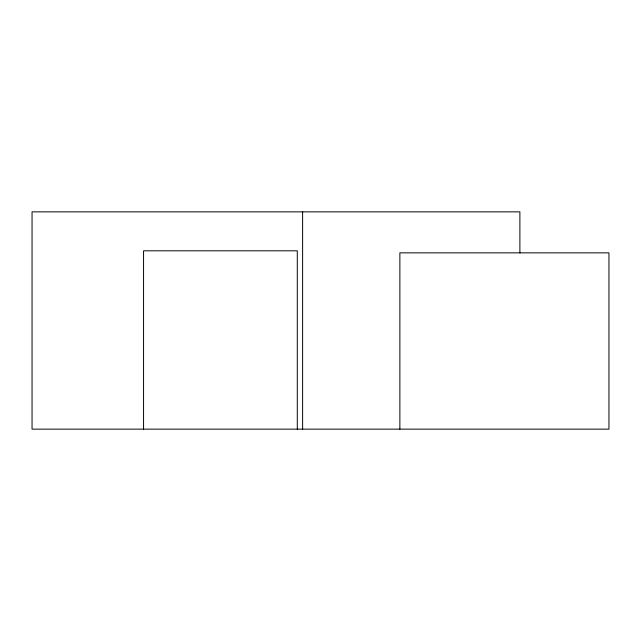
<?xml version="1.0" encoding="UTF-8"?>
<svg xmlns="http://www.w3.org/2000/svg" width="641" height="641" viewBox="0 0 641 641"><rect width="100%" height="100%" fill="white"/><g stroke="black" fill="none" stroke-linecap="round" stroke-linejoin="round"><path stroke-width="0.96" d="M519.891 252.915L519.891 211.859L32.05 211.859L32.05 429.141L608.95 429.141L608.95 252.858L399.872 252.858L399.872 429.141M302.616 211.859L302.616 429.141M297.296 429.141L297.296 250.807L143.56 250.807L143.56 429.141"/></g></svg>
